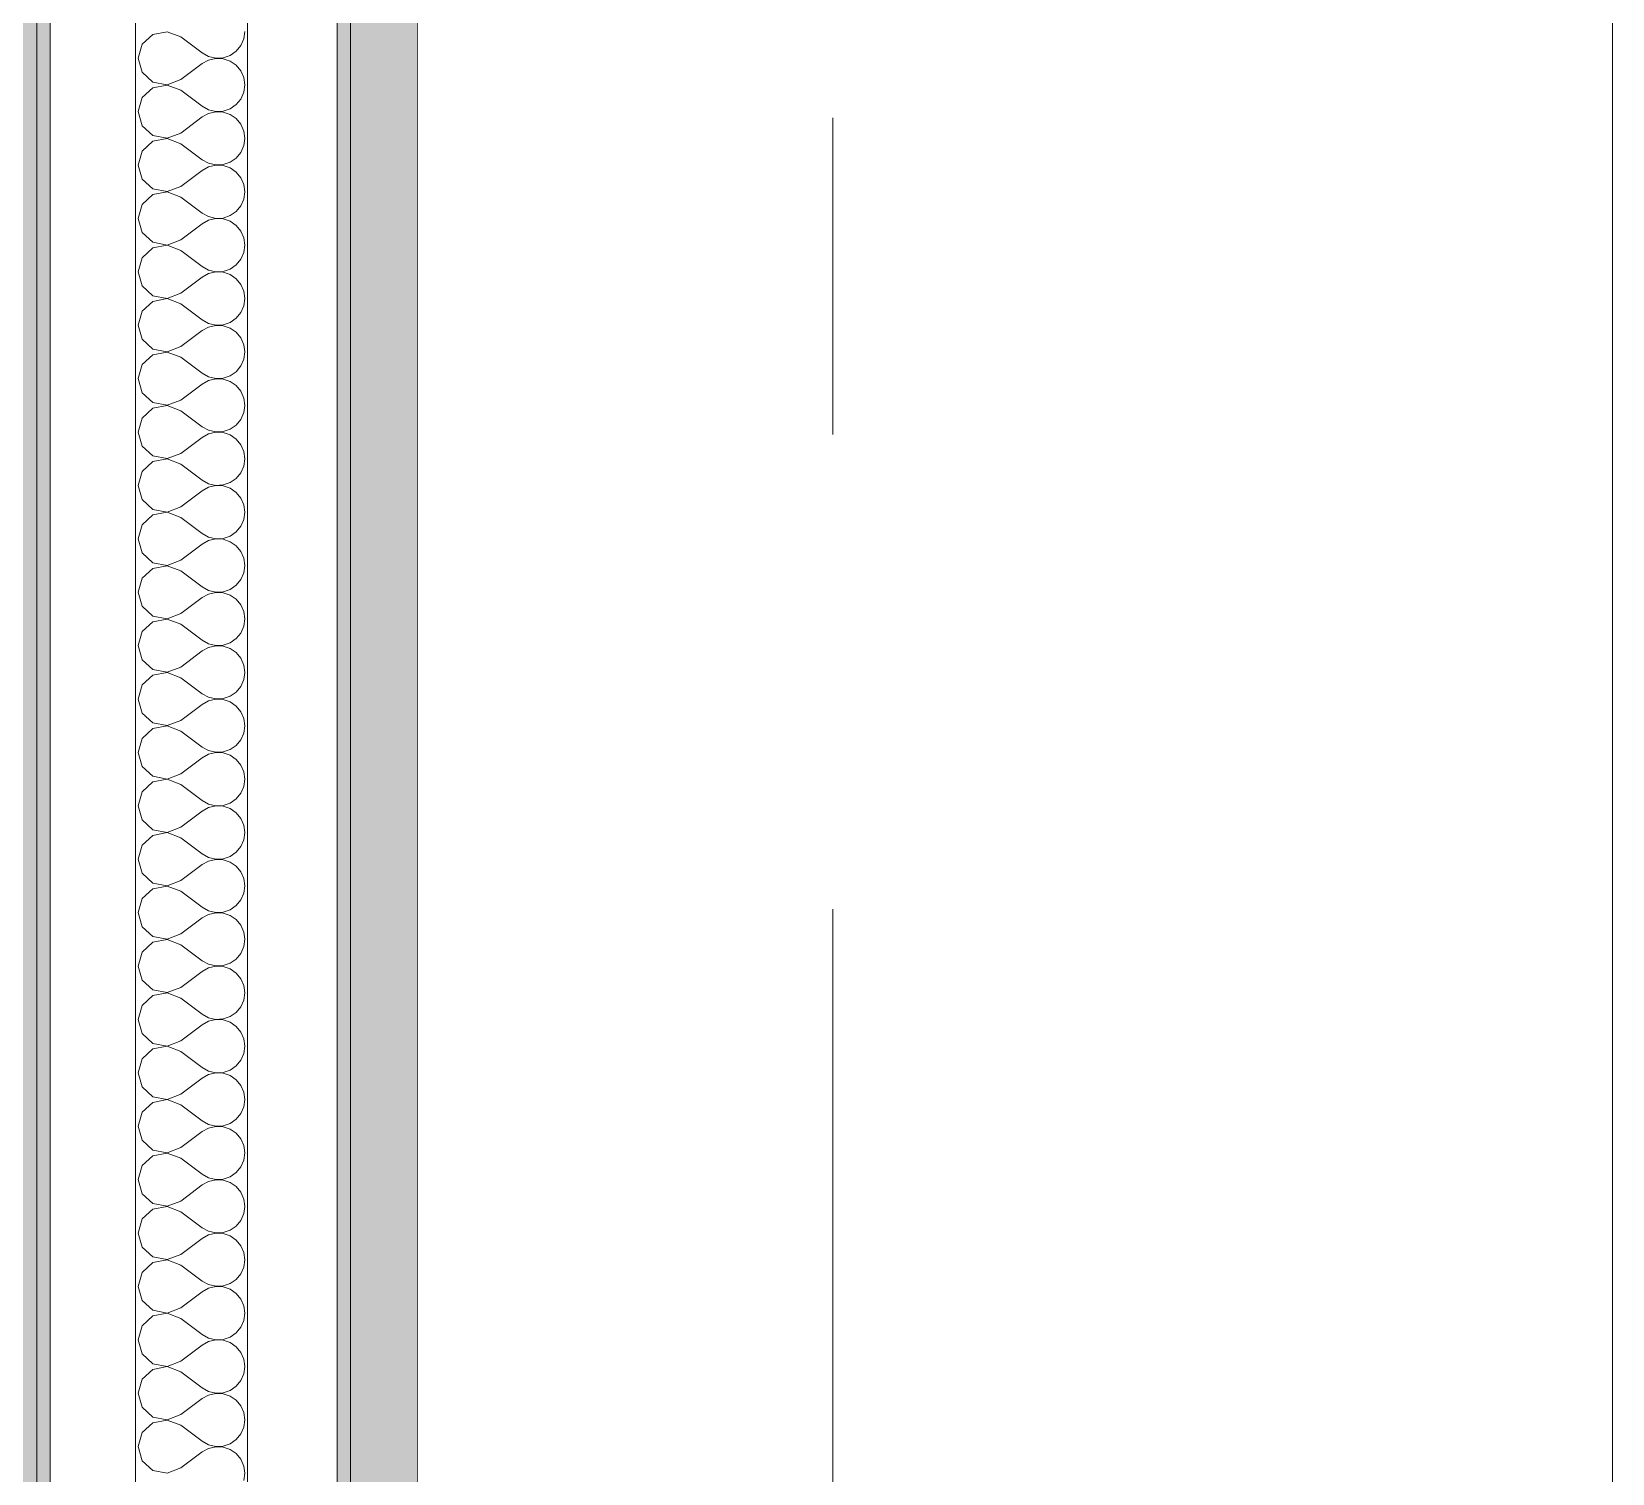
# Model space of a CAD drawing. Header units: millimetres. Extents: x -48147 to 1436659, y -488302 to 18123.
# Drawn here: x 1419576 to 1419928.4, y -476970.9 to -476649.5 of the extents above; entities that cross this region are included whole.
import ezdxf
from ezdxf.enums import TextEntityAlignment as Align

# ---------------------------------------------------------------- set-up
doc = ezdxf.new("R2010")
doc.units = ezdxf.units.MM
doc.header["$MEASUREMENT"] = 0
doc.linetypes.add('Double Dashed', pattern=[546.805537, 264.583325, -105.833328, 70.555556, -105.833328])
doc.linetypes.add('Wipeout_Contour', pattern=[1000, 0, -1000])
for name, color, linetype in [('A-25-M_Wall_Int', 7, 'Continuous'), ('New_A-15-MG_Structural_Grid_Phase_2', 7, 'Continuous'), ('New_A-25-M_Wall_Int', 7, 'Continuous')]:
    doc.layers.add(name, color=color, linetype=linetype)
doc.layers.add('A-25-M_Wall_Int_Pen_No__87', color=8, linetype='Continuous', lineweight=20)
doc.layers.add('New_A-25-M_Wall_Int_Pen_No__1', color=7, linetype='Continuous', lineweight=13)
doc.layers.add('New_A-15-MG_Structural_Grid_Phase_2_Pen_No__222', color=7, linetype='Continuous', lineweight=13, true_color=0x65af33)
doc.layers.add('New_A-25-M_Wall_Int_Pen_No__107', color=7, linetype='Continuous', lineweight=15, true_color=0xa6a6a6)
doc.styles.add('GENERATED_STYLE_2', font='')
doc.styles.get('GENERATED_STYLE_2').set_extended_font_data('Swis721 BT')

# ---------------------------------------------------------------- blocks, each defined once
blk = doc.blocks.new('*X360', base_point=(1424163.9, -483032.8))
at = {"layer": 'New_A-25-M_Wall_Int_Pen_No__107', "linetype": 'Continuous'}
for p, q in [((1419606.2, -476649.49), (1419603, -476650.09)), ((1419609.24, -476650.65), (1419606.2, -476649.49)), ((1419623.3, -476651.09), (1419623.52, -476649.46)), ((1419600.6, -476652.29), (1419599.71, -476655.42)), ((1419603, -476650.09), (1419600.6, -476652.29)), ((1419609.24, -476650.65), (1419614, -476654.23)), ((1419621.59, -476653.86), (1419622.63, -476652.59)), ((1419622.63, -476652.59), (1419623.3, -476651.09)), ((1419599.71, -476655.42), (1419600.6, -476658.55)), ((1419609.24, -476660.18), (1419614, -476656.61)), ((1419614, -476654.23), (1419615.44, -476655.02)), ((1419615.44, -476655.81), (1419614, -476656.61)), ((1419615.44, -476655.02), (1419617.04, -476655.39)), ((1419617.04, -476655.44), (1419615.44, -476655.81)), ((1419617.04, -476655.39), (1419618.68, -476655.31)), ((1419618.68, -476655.52), (1419617.04, -476655.44)), ((1419618.68, -476655.31), (1419620.23, -476654.79)), ((1419620.23, -476656.04), (1419618.68, -476655.52)), ((1419620.23, -476654.79), (1419621.59, -476653.86)), ((1419621.59, -476656.97), (1419620.23, -476656.04)), ((1419622.63, -476658.24), (1419621.59, -476656.97)), ((1419600.6, -476658.55), (1419603, -476660.74)), ((1419606.2, -476661.34), (1419609.24, -476660.18)), ((1419623.3, -476659.74), (1419622.63, -476658.24)), ((1419623.52, -476661.37), (1419623.3, -476659.74)), ((1419603, -476662), (1419600.6, -476664.19)), ((1419603, -476660.74), (1419606.2, -476661.34)), ((1419606.2, -476661.39), (1419603, -476662)), ((1419609.24, -476662.56), (1419606.2, -476661.39)), ((1419609.24, -476662.56), (1419614, -476666.13)), ((1419622.63, -476664.5), (1419623.3, -476662.99)), ((1419623.3, -476662.99), (1419623.52, -476661.37)), ((1419600.6, -476664.19), (1419599.71, -476667.32)), ((1419599.71, -476667.32), (1419600.6, -476670.45)), ((1419614, -476666.13), (1419615.44, -476666.92)), ((1419615.44, -476666.92), (1419617.04, -476667.3)), ((1419617.04, -476667.34), (1419615.44, -476667.72)), ((1419617.04, -476667.3), (1419618.68, -476667.22)), ((1419618.68, -476667.42), (1419617.04, -476667.34)), ((1419618.68, -476667.22), (1419620.23, -476666.69)), ((1419620.23, -476667.95), (1419618.68, -476667.42)), ((1419620.23, -476666.69), (1419621.59, -476665.76)), ((1419621.59, -476665.76), (1419622.63, -476664.5)), ((1419600.6, -476670.45), (1419603, -476672.64)), ((1419609.24, -476672.08), (1419614, -476668.51)), ((1419615.44, -476667.72), (1419614, -476668.51)), ((1419621.59, -476668.88), (1419620.23, -476667.95)), ((1419622.63, -476670.14), (1419621.59, -476668.88)), ((1419623.3, -476671.65), (1419622.63, -476670.14)), ((1419603, -476673.9), (1419600.6, -476676.1)), ((1419603, -476672.64), (1419606.2, -476673.25)), ((1419606.2, -476673.3), (1419603, -476673.9)), ((1419606.2, -476673.25), (1419609.24, -476672.08)), ((1419609.24, -476674.46), (1419606.2, -476673.3)), ((1419609.24, -476674.46), (1419614, -476678.04)), ((1419623.52, -476673.27), (1419623.3, -476671.65)), ((1419623.3, -476674.9), (1419623.52, -476673.27)), ((1419600.6, -476676.1), (1419599.71, -476679.23)), ((1419614, -476678.04), (1419615.44, -476678.83)), ((1419620.23, -476678.6), (1419621.59, -476677.67)), ((1419621.59, -476677.67), (1419622.63, -476676.4)), ((1419622.63, -476676.4), (1419623.3, -476674.9)), ((1419599.71, -476679.23), (1419600.6, -476682.35)), ((1419609.24, -476683.99), (1419614, -476680.42)), ((1419615.44, -476679.62), (1419614, -476680.42)), ((1419615.44, -476678.83), (1419617.04, -476679.2)), ((1419617.04, -476679.25), (1419615.44, -476679.62)), ((1419617.04, -476679.2), (1419618.68, -476679.12)), ((1419618.68, -476679.33), (1419617.04, -476679.25)), ((1419618.68, -476679.12), (1419620.23, -476678.6)), ((1419620.23, -476679.85), (1419618.68, -476679.33)), ((1419621.59, -476680.78), (1419620.23, -476679.85)), ((1419622.63, -476682.05), (1419621.59, -476680.78)), ((1419600.6, -476682.35), (1419603, -476684.55)), ((1419603, -476684.55), (1419606.2, -476685.15)), ((1419606.2, -476685.2), (1419603, -476685.81)), ((1419606.2, -476685.15), (1419609.24, -476683.99)), ((1419609.24, -476686.37), (1419606.2, -476685.2)), ((1419623.3, -476683.55), (1419622.63, -476682.05)), ((1419623.52, -476685.18), (1419623.3, -476683.55)), ((1419623.3, -476686.8), (1419623.52, -476685.18)), ((1419600.6, -476688), (1419599.71, -476691.13)), ((1419603, -476685.81), (1419600.6, -476688)), ((1419609.24, -476686.37), (1419614, -476689.94)), ((1419621.59, -476689.57), (1419622.63, -476688.31)), ((1419622.63, -476688.31), (1419623.3, -476686.8)), ((1419599.71, -476691.13), (1419600.6, -476694.26)), ((1419609.24, -476695.89), (1419614, -476692.32)), ((1419614, -476689.94), (1419615.44, -476690.73)), ((1419615.44, -476691.53), (1419614, -476692.32)), ((1419615.44, -476690.73), (1419617.04, -476691.11)), ((1419617.04, -476691.15), (1419615.44, -476691.53)), ((1419617.04, -476691.11), (1419618.68, -476691.03)), ((1419618.68, -476691.23), (1419617.04, -476691.15)), ((1419618.68, -476691.03), (1419620.23, -476690.5)), ((1419620.23, -476691.76), (1419618.68, -476691.23)), ((1419620.23, -476690.5), (1419621.59, -476689.57)), ((1419621.59, -476692.69), (1419620.23, -476691.76)), ((1419600.6, -476694.26), (1419603, -476696.45)), ((1419606.2, -476697.06), (1419609.24, -476695.89)), ((1419622.63, -476693.95), (1419621.59, -476692.69)), ((1419623.3, -476695.46), (1419622.63, -476693.95)), ((1419623.52, -476697.08), (1419623.3, -476695.46)), ((1419603, -476697.71), (1419600.6, -476699.91)), ((1419603, -476696.45), (1419606.2, -476697.06)), ((1419606.2, -476697.11), (1419603, -476697.71)), ((1419609.24, -476698.27), (1419606.2, -476697.11)), ((1419609.24, -476698.27), (1419614, -476701.84)), ((1419622.63, -476700.21), (1419623.3, -476698.71)), ((1419623.3, -476698.71), (1419623.52, -476697.08)), ((1419600.6, -476699.91), (1419599.71, -476703.04)), ((1419614, -476701.84), (1419615.44, -476702.64)), ((1419615.44, -476702.64), (1419617.04, -476703.01)), ((1419617.04, -476703.01), (1419618.68, -476702.93)), ((1419618.68, -476702.93), (1419620.23, -476702.41)), ((1419620.23, -476702.41), (1419621.59, -476701.48)), ((1419621.59, -476701.48), (1419622.63, -476700.21)), ((1419599.71, -476703.04), (1419600.6, -476706.16)), ((1419600.6, -476706.16), (1419603, -476708.36)), ((1419609.24, -476707.8), (1419614, -476704.23)), ((1419615.44, -476703.43), (1419614, -476704.23)), ((1419617.04, -476703.06), (1419615.44, -476703.43)), ((1419618.68, -476703.14), (1419617.04, -476703.06)), ((1419620.23, -476703.66), (1419618.68, -476703.14)), ((1419621.59, -476704.59), (1419620.23, -476703.66)), ((1419622.63, -476705.86), (1419621.59, -476704.59)), ((1419623.3, -476707.36), (1419622.63, -476705.86)), ((1419603, -476709.62), (1419600.6, -476711.81)), ((1419603, -476708.36), (1419606.2, -476708.96)), ((1419606.2, -476709.01), (1419603, -476709.62)), ((1419606.2, -476708.96), (1419609.24, -476707.8)), ((1419609.24, -476710.18), (1419606.2, -476709.01)), ((1419623.52, -476708.99), (1419623.3, -476707.36)), ((1419623.3, -476710.61), (1419623.52, -476708.99)), ((1419600.6, -476711.81), (1419599.71, -476714.94)), ((1419609.24, -476710.18), (1419614, -476713.75)), ((1419620.23, -476714.31), (1419621.59, -476713.38)), ((1419621.59, -476713.38), (1419622.63, -476712.12)), ((1419622.63, -476712.12), (1419623.3, -476710.61)), ((1419599.71, -476714.94), (1419600.6, -476718.07)), ((1419609.24, -476719.7), (1419614, -476716.13)), ((1419614, -476713.75), (1419615.44, -476714.54)), ((1419615.44, -476715.34), (1419614, -476716.13)), ((1419615.44, -476714.54), (1419617.04, -476714.92)), ((1419617.04, -476714.96), (1419615.44, -476715.34)), ((1419617.04, -476714.92), (1419618.68, -476714.84)), ((1419618.68, -476715.04), (1419617.04, -476714.96)), ((1419618.68, -476714.84), (1419620.23, -476714.31)), ((1419620.23, -476715.57), (1419618.68, -476715.04)), ((1419621.59, -476716.5), (1419620.23, -476715.57)), ((1419622.63, -476717.76), (1419621.59, -476716.5)), ((1419600.6, -476718.07), (1419603, -476720.26)), ((1419603, -476720.26), (1419606.2, -476720.87)), ((1419606.2, -476720.87), (1419609.24, -476719.7)), ((1419623.3, -476719.27), (1419622.63, -476717.76)), ((1419623.52, -476720.89), (1419623.3, -476719.27)), ((1419600.6, -476723.72), (1419599.71, -476726.84)), ((1419603, -476721.52), (1419600.6, -476723.72)), ((1419606.2, -476720.92), (1419603, -476721.52)), ((1419609.24, -476722.08), (1419606.2, -476720.92)), ((1419609.24, -476722.08), (1419614, -476725.65)), ((1419621.59, -476725.29), (1419622.63, -476724.02)), ((1419622.63, -476724.02), (1419623.3, -476722.52)), ((1419623.3, -476722.52), (1419623.52, -476720.89)), ((1419599.71, -476726.84), (1419600.6, -476729.97)), ((1419614, -476725.65), (1419615.44, -476726.45)), ((1419615.44, -476727.24), (1419614, -476728.04)), ((1419615.44, -476726.45), (1419617.04, -476726.82)), ((1419617.04, -476726.87), (1419615.44, -476727.24)), ((1419617.04, -476726.82), (1419618.68, -476726.74)), ((1419618.68, -476726.95), (1419617.04, -476726.87)), ((1419618.68, -476726.74), (1419620.23, -476726.22)), ((1419620.23, -476727.47), (1419618.68, -476726.95)), ((1419620.23, -476726.22), (1419621.59, -476725.29)), ((1419621.59, -476728.4), (1419620.23, -476727.47)), ((1419600.6, -476729.97), (1419603, -476732.17)), ((1419609.24, -476731.61), (1419614, -476728.04)), ((1419622.63, -476729.67), (1419621.59, -476728.4)), ((1419623.3, -476731.17), (1419622.63, -476729.67)), ((1419603, -476733.43), (1419600.6, -476735.62)), ((1419603, -476732.17), (1419606.2, -476732.77)), ((1419606.2, -476732.82), (1419603, -476733.43)), ((1419606.2, -476732.77), (1419609.24, -476731.61)), ((1419609.24, -476733.99), (1419606.2, -476732.82)), ((1419609.24, -476733.99), (1419614, -476737.56)), ((1419622.63, -476735.93), (1419623.3, -476734.42)), ((1419623.52, -476732.8), (1419623.3, -476731.17)), ((1419623.3, -476734.42), (1419623.52, -476732.8)), ((1419600.6, -476735.62), (1419599.71, -476738.75)), ((1419614, -476737.56), (1419615.44, -476738.35)), ((1419618.68, -476738.65), (1419620.23, -476738.12)), ((1419620.23, -476738.12), (1419621.59, -476737.19)), ((1419621.59, -476737.19), (1419622.63, -476735.93)), ((1419599.71, -476738.75), (1419600.6, -476741.88)), ((1419609.24, -476743.51), (1419614, -476739.94)), ((1419615.44, -476739.15), (1419614, -476739.94)), ((1419615.44, -476738.35), (1419617.04, -476738.73)), ((1419617.04, -476738.77), (1419615.44, -476739.15)), ((1419617.04, -476738.73), (1419618.68, -476738.65)), ((1419618.68, -476738.85), (1419617.04, -476738.77)), ((1419620.23, -476739.38), (1419618.68, -476738.85)), ((1419621.59, -476740.31), (1419620.23, -476739.38)), ((1419622.63, -476741.57), (1419621.59, -476740.31)), ((1419623.3, -476743.08), (1419622.63, -476741.57)), ((1419600.6, -476741.88), (1419603, -476744.07)), ((1419603, -476744.07), (1419606.2, -476744.68)), ((1419606.2, -476744.73), (1419603, -476745.33)), ((1419606.2, -476744.68), (1419609.24, -476743.51)), ((1419609.24, -476745.89), (1419606.2, -476744.73)), ((1419623.52, -476744.7), (1419623.3, -476743.08)), ((1419623.3, -476746.33), (1419623.52, -476744.7)), ((1419600.6, -476747.52), (1419599.71, -476750.65)), ((1419603, -476745.33), (1419600.6, -476747.52)), ((1419609.24, -476745.89), (1419614, -476749.46)), ((1419621.59, -476749.1), (1419622.63, -476747.83)), ((1419622.63, -476747.83), (1419623.3, -476746.33)), ((1419599.71, -476750.65), (1419600.6, -476753.78)), ((1419609.24, -476755.42), (1419614, -476751.84)), ((1419614, -476749.46), (1419615.44, -476750.26)), ((1419615.44, -476751.05), (1419614, -476751.84)), ((1419615.44, -476750.26), (1419617.04, -476750.63)), ((1419617.04, -476750.68), (1419615.44, -476751.05)), ((1419617.04, -476750.63), (1419618.68, -476750.55)), ((1419618.68, -476750.76), (1419617.04, -476750.68)), ((1419618.68, -476750.55), (1419620.23, -476750.03)), ((1419620.23, -476751.28), (1419618.68, -476750.76)), ((1419620.23, -476750.03), (1419621.59, -476749.1)), ((1419621.59, -476752.21), (1419620.23, -476751.28)), ((1419622.63, -476753.48), (1419621.59, -476752.21)), ((1419600.6, -476753.78), (1419603, -476755.98)), ((1419606.2, -476756.58), (1419609.24, -476755.42)), ((1419623.3, -476754.98), (1419622.63, -476753.48)), ((1419623.52, -476756.61), (1419623.3, -476754.98)), ((1419603, -476757.23), (1419600.6, -476759.43)), ((1419603, -476755.98), (1419606.2, -476756.58)), ((1419606.2, -476756.63), (1419603, -476757.23)), ((1419609.24, -476757.8), (1419606.2, -476756.63)), ((1419609.24, -476757.8), (1419614, -476761.37)), ((1419622.63, -476759.74), (1419623.3, -476758.23)), ((1419623.3, -476758.23), (1419623.52, -476756.61)), ((1419600.6, -476759.43), (1419599.71, -476762.56)), ((1419599.71, -476762.56), (1419600.6, -476765.69)), ((1419614, -476761.37), (1419615.44, -476762.16)), ((1419615.44, -476762.16), (1419617.04, -476762.53)), ((1419617.04, -476762.58), (1419615.44, -476762.95)), ((1419617.04, -476762.53), (1419618.68, -476762.46)), ((1419618.68, -476762.66), (1419617.04, -476762.58)), ((1419618.68, -476762.46), (1419620.23, -476761.93)), ((1419620.23, -476763.19), (1419618.68, -476762.66)), ((1419620.23, -476761.93), (1419621.59, -476761)), ((1419621.59, -476761), (1419622.63, -476759.74)), ((1419600.6, -476765.69), (1419603, -476767.88)), ((1419609.24, -476767.32), (1419614, -476763.75)), ((1419615.44, -476762.95), (1419614, -476763.75)), ((1419621.59, -476764.12), (1419620.23, -476763.19)), ((1419622.63, -476765.38), (1419621.59, -476764.12)), ((1419623.3, -476766.88), (1419622.63, -476765.38)), ((1419603, -476769.14), (1419600.6, -476771.33)), ((1419603, -476767.88), (1419606.2, -476768.49)), ((1419606.2, -476768.54), (1419603, -476769.14)), ((1419606.2, -476768.49), (1419609.24, -476767.32)), ((1419609.24, -476769.7), (1419606.2, -476768.54)), ((1419609.24, -476769.7), (1419614, -476773.27)), ((1419623.52, -476768.51), (1419623.3, -476766.88)), ((1419623.3, -476770.14), (1419623.52, -476768.51)), ((1419600.6, -476771.33), (1419599.71, -476774.46)), ((1419614, -476773.27), (1419615.44, -476774.07)), ((1419620.23, -476773.84), (1419621.59, -476772.91)), ((1419621.59, -476772.91), (1419622.63, -476771.64)), ((1419622.63, -476771.64), (1419623.3, -476770.14)), ((1419599.71, -476774.46), (1419600.6, -476777.59)), ((1419609.24, -476779.23), (1419614, -476775.65)), ((1419615.44, -476774.86), (1419614, -476775.65)), ((1419615.44, -476774.07), (1419617.04, -476774.44)), ((1419617.04, -476774.49), (1419615.44, -476774.86)), ((1419617.04, -476774.44), (1419618.68, -476774.36)), ((1419618.68, -476774.57), (1419617.04, -476774.49)), ((1419618.68, -476774.36), (1419620.23, -476773.84)), ((1419620.23, -476775.09), (1419618.68, -476774.57)), ((1419621.59, -476776.02), (1419620.23, -476775.09)), ((1419622.63, -476777.29), (1419621.59, -476776.02)), ((1419600.6, -476777.59), (1419603, -476779.79)), ((1419603, -476779.79), (1419606.2, -476780.39)), ((1419606.2, -476780.44), (1419603, -476781.04)), ((1419606.2, -476780.39), (1419609.24, -476779.23)), ((1419609.24, -476781.61), (1419606.2, -476780.44)), ((1419623.3, -476778.79), (1419622.63, -476777.29)), ((1419623.52, -476780.42), (1419623.3, -476778.79)), ((1419623.3, -476782.04), (1419623.52, -476780.42)), ((1419600.6, -476783.24), (1419599.71, -476786.37)), ((1419603, -476781.04), (1419600.6, -476783.24)), ((1419609.24, -476781.61), (1419614, -476785.18)), ((1419621.59, -476784.81), (1419622.63, -476783.55)), ((1419622.63, -476783.55), (1419623.3, -476782.04)), ((1419599.71, -476786.37), (1419600.6, -476789.5)), ((1419614, -476785.18), (1419615.44, -476785.97)), ((1419615.44, -476786.76), (1419614, -476787.56)), ((1419615.44, -476785.97), (1419617.04, -476786.34)), ((1419617.04, -476786.39), (1419615.44, -476786.76)), ((1419617.04, -476786.34), (1419618.68, -476786.26)), ((1419618.68, -476786.47), (1419617.04, -476786.39)), ((1419618.68, -476786.26), (1419620.23, -476785.74)), ((1419620.23, -476787), (1419618.68, -476786.47)), ((1419620.23, -476785.74), (1419621.59, -476784.81)), ((1419621.59, -476787.93), (1419620.23, -476787)), ((1419600.6, -476789.5), (1419603, -476791.69)), ((1419609.24, -476791.13), (1419614, -476787.56)), ((1419622.63, -476789.19), (1419621.59, -476787.93)), ((1419623.3, -476790.69), (1419622.63, -476789.19)), ((1419623.52, -476792.32), (1419623.3, -476790.69)), ((1419603, -476792.95), (1419600.6, -476795.14)), ((1419603, -476791.69), (1419606.2, -476792.3)), ((1419606.2, -476792.34), (1419603, -476792.95)), ((1419606.2, -476792.3), (1419609.24, -476791.13)), ((1419609.24, -476793.51), (1419606.2, -476792.34)), ((1419609.24, -476793.51), (1419614, -476797.08)), ((1419622.63, -476795.45), (1419623.3, -476793.95)), ((1419623.3, -476793.95), (1419623.52, -476792.32)), ((1419600.6, -476795.14), (1419599.71, -476798.27)), ((1419614, -476797.08), (1419615.44, -476797.88)), ((1419615.44, -476797.88), (1419617.04, -476798.25)), ((1419618.68, -476798.17), (1419620.23, -476797.64)), ((1419620.23, -476797.64), (1419621.59, -476796.71)), ((1419621.59, -476796.71), (1419622.63, -476795.45)), ((1419599.71, -476798.27), (1419600.6, -476801.4)), ((1419600.6, -476801.4), (1419603, -476803.6)), ((1419609.24, -476803.04), (1419614, -476799.46)), ((1419615.44, -476798.67), (1419614, -476799.46)), ((1419617.04, -476798.3), (1419615.44, -476798.67)), ((1419617.04, -476798.25), (1419618.68, -476798.17)), ((1419618.68, -476798.38), (1419617.04, -476798.3)), ((1419620.23, -476798.9), (1419618.68, -476798.38)), ((1419621.59, -476799.83), (1419620.23, -476798.9)), ((1419622.63, -476801.1), (1419621.59, -476799.83)), ((1419623.3, -476802.6), (1419622.63, -476801.1)), ((1419603, -476804.85), (1419600.6, -476807.05)), ((1419603, -476803.6), (1419606.2, -476804.2)), ((1419606.2, -476804.25), (1419603, -476804.85)), ((1419606.2, -476804.2), (1419609.24, -476803.04)), ((1419609.24, -476805.42), (1419606.2, -476804.25)), ((1419623.52, -476804.23), (1419623.3, -476802.6)), ((1419623.3, -476805.85), (1419623.52, -476804.23)), ((1419600.6, -476807.05), (1419599.71, -476810.18)), ((1419609.24, -476805.42), (1419614, -476808.99)), ((1419620.23, -476809.55), (1419621.59, -476808.62)), ((1419621.59, -476808.62), (1419622.63, -476807.35)), ((1419622.63, -476807.35), (1419623.3, -476805.85)), ((1419599.71, -476810.18), (1419600.6, -476813.31)), ((1419609.24, -476814.94), (1419614, -476811.37)), ((1419614, -476808.99), (1419615.44, -476809.78)), ((1419615.44, -476810.57), (1419614, -476811.37)), ((1419615.44, -476809.78), (1419617.04, -476810.15)), ((1419617.04, -476810.2), (1419615.44, -476810.57)), ((1419617.04, -476810.15), (1419618.68, -476810.07)), ((1419618.68, -476810.28), (1419617.04, -476810.2)), ((1419618.68, -476810.07), (1419620.23, -476809.55)), ((1419620.23, -476810.81), (1419618.68, -476810.28)), ((1419621.59, -476811.74), (1419620.23, -476810.81)), ((1419622.63, -476813), (1419621.59, -476811.74)), ((1419600.6, -476813.31), (1419603, -476815.5)), ((1419603, -476815.5), (1419606.2, -476816.11)), ((1419606.2, -476816.11), (1419609.24, -476814.94)), ((1419623.3, -476814.5), (1419622.63, -476813)), ((1419623.52, -476816.13), (1419623.3, -476814.5)), ((1419600.6, -476818.95), (1419599.71, -476822.08)), ((1419603, -476816.76), (1419600.6, -476818.95)), ((1419606.2, -476816.15), (1419603, -476816.76)), ((1419609.24, -476817.32), (1419606.2, -476816.15)), ((1419609.24, -476817.32), (1419614, -476820.89)), ((1419622.63, -476819.26), (1419623.3, -476817.76)), ((1419623.3, -476817.76), (1419623.52, -476816.13)), ((1419599.71, -476822.08), (1419600.6, -476825.21)), ((1419614, -476820.89), (1419615.44, -476821.69)), ((1419615.44, -476822.48), (1419614, -476823.27)), ((1419615.44, -476821.69), (1419617.04, -476822.06)), ((1419617.04, -476822.11), (1419615.44, -476822.48)), ((1419617.04, -476822.06), (1419618.68, -476821.98)), ((1419618.68, -476822.19), (1419617.04, -476822.11)), ((1419618.68, -476821.98), (1419620.23, -476821.45)), ((1419620.23, -476822.71), (1419618.68, -476822.19)), ((1419620.23, -476821.45), (1419621.59, -476820.52)), ((1419621.59, -476823.64), (1419620.23, -476822.71)), ((1419621.59, -476820.52), (1419622.63, -476819.26)), ((1419600.6, -476825.21), (1419603, -476827.41)), ((1419609.24, -476826.84), (1419614, -476823.27)), ((1419622.63, -476824.91), (1419621.59, -476823.64)), ((1419623.3, -476826.41), (1419622.63, -476824.91)), ((1419603, -476828.66), (1419600.6, -476830.86)), ((1419603, -476827.41), (1419606.2, -476828.01)), ((1419606.2, -476828.06), (1419603, -476828.66)), ((1419606.2, -476828.01), (1419609.24, -476826.84)), ((1419609.24, -476829.23), (1419606.2, -476828.06)), ((1419609.24, -476829.23), (1419614, -476832.8)), ((1419622.63, -476831.16), (1419623.3, -476829.66)), ((1419623.52, -476828.04), (1419623.3, -476826.41)), ((1419623.3, -476829.66), (1419623.52, -476828.04)), ((1419600.6, -476830.86), (1419599.71, -476833.99)), ((1419614, -476832.8), (1419615.44, -476833.59)), ((1419620.23, -476833.36), (1419621.59, -476832.43)), ((1419621.59, -476832.43), (1419622.63, -476831.16)), ((1419599.71, -476833.99), (1419600.6, -476837.12)), ((1419609.24, -476838.75), (1419614, -476835.18)), ((1419615.44, -476834.38), (1419614, -476835.18)), ((1419615.44, -476833.59), (1419617.04, -476833.96)), ((1419617.04, -476834.01), (1419615.44, -476834.38)), ((1419617.04, -476833.96), (1419618.68, -476833.88)), ((1419618.68, -476834.09), (1419617.04, -476834.01)), ((1419618.68, -476833.88), (1419620.23, -476833.36)), ((1419620.23, -476834.62), (1419618.68, -476834.09)), ((1419621.59, -476835.55), (1419620.23, -476834.62)), ((1419622.63, -476836.81), (1419621.59, -476835.55)), ((1419623.3, -476838.31), (1419622.63, -476836.81)), ((1419600.6, -476837.12), (1419603, -476839.31)), ((1419603, -476839.31), (1419606.2, -476839.92)), ((1419606.2, -476839.96), (1419603, -476840.57)), ((1419606.2, -476839.92), (1419609.24, -476838.75)), ((1419609.24, -476841.13), (1419606.2, -476839.96)), ((1419623.52, -476839.94), (1419623.3, -476838.31)), ((1419623.3, -476841.57), (1419623.52, -476839.94)), ((1419600.6, -476842.76), (1419599.71, -476845.89)), ((1419603, -476840.57), (1419600.6, -476842.76)), ((1419609.24, -476841.13), (1419614, -476844.7)), ((1419621.59, -476844.33), (1419622.63, -476843.07)), ((1419622.63, -476843.07), (1419623.3, -476841.57)), ((1419599.71, -476845.89), (1419600.6, -476849.02)), ((1419609.24, -476850.65), (1419614, -476847.08)), ((1419614, -476844.7), (1419615.44, -476845.5)), ((1419615.44, -476846.29), (1419614, -476847.08)), ((1419615.44, -476845.5), (1419617.04, -476845.87)), ((1419617.04, -476845.92), (1419615.44, -476846.29)), ((1419617.04, -476845.87), (1419618.68, -476845.79)), ((1419618.68, -476846), (1419617.04, -476845.92)), ((1419618.68, -476845.79), (1419620.23, -476845.26)), ((1419620.23, -476846.52), (1419618.68, -476846)), ((1419620.23, -476845.26), (1419621.59, -476844.33)), ((1419621.59, -476847.45), (1419620.23, -476846.52)), ((1419600.6, -476849.02), (1419603, -476851.22)), ((1419606.2, -476851.82), (1419609.24, -476850.65)), ((1419622.63, -476848.72), (1419621.59, -476847.45)), ((1419623.3, -476850.22), (1419622.63, -476848.72)), ((1419623.52, -476851.84), (1419623.3, -476850.22)), ((1419603, -476852.47), (1419600.6, -476854.67)), ((1419603, -476851.22), (1419606.2, -476851.82)), ((1419606.2, -476851.87), (1419603, -476852.47)), ((1419609.24, -476853.04), (1419606.2, -476851.87)), ((1419609.24, -476853.04), (1419614, -476856.61)), ((1419622.63, -476854.97), (1419623.3, -476853.47)), ((1419623.3, -476853.47), (1419623.52, -476851.84)), ((1419600.6, -476854.67), (1419599.71, -476857.8)), ((1419599.71, -476857.8), (1419600.6, -476860.93)), ((1419614, -476856.61), (1419615.44, -476857.4)), ((1419615.44, -476857.4), (1419617.04, -476857.77)), ((1419617.04, -476857.82), (1419615.44, -476858.19)), ((1419617.04, -476857.77), (1419618.68, -476857.69)), ((1419618.68, -476857.9), (1419617.04, -476857.82)), ((1419618.68, -476857.69), (1419620.23, -476857.17)), ((1419620.23, -476858.43), (1419618.68, -476857.9)), ((1419620.23, -476857.17), (1419621.59, -476856.24)), ((1419621.59, -476856.24), (1419622.63, -476854.97)), ((1419600.6, -476860.93), (1419603, -476863.12)), ((1419609.24, -476862.56), (1419614, -476858.99)), ((1419615.44, -476858.19), (1419614, -476858.99)), ((1419621.59, -476859.36), (1419620.23, -476858.43)), ((1419622.63, -476860.62), (1419621.59, -476859.36)), ((1419623.3, -476862.12), (1419622.63, -476860.62)), ((1419603, -476864.38), (1419600.6, -476866.57)), ((1419603, -476863.12), (1419606.2, -476863.73)), ((1419606.2, -476863.77), (1419603, -476864.38)), ((1419606.2, -476863.73), (1419609.24, -476862.56)), ((1419609.24, -476864.94), (1419606.2, -476863.77)), ((1419609.24, -476864.94), (1419614, -476868.51)), ((1419623.52, -476863.75), (1419623.3, -476862.12)), ((1419623.3, -476865.38), (1419623.52, -476863.75)), ((1419600.6, -476866.57), (1419599.71, -476869.7)), ((1419614, -476868.51), (1419615.44, -476869.31)), ((1419620.23, -476869.07), (1419621.59, -476868.14)), ((1419621.59, -476868.14), (1419622.63, -476866.88)), ((1419622.63, -476866.88), (1419623.3, -476865.38)), ((1419599.71, -476869.7), (1419600.6, -476872.83)), ((1419609.24, -476874.46), (1419614, -476870.89)), ((1419615.44, -476870.1), (1419614, -476870.89)), ((1419615.44, -476869.31), (1419617.04, -476869.68)), ((1419617.04, -476869.73), (1419615.44, -476870.1)), ((1419617.04, -476869.68), (1419618.68, -476869.6)), ((1419618.68, -476869.81), (1419617.04, -476869.73)), ((1419618.68, -476869.6), (1419620.23, -476869.07)), ((1419620.23, -476870.33), (1419618.68, -476869.81)), ((1419621.59, -476871.26), (1419620.23, -476870.33)), ((1419622.63, -476872.52), (1419621.59, -476871.26)), ((1419600.6, -476872.83), (1419603, -476875.03)), ((1419603, -476875.03), (1419606.2, -476875.63)), ((1419606.2, -476875.63), (1419609.24, -476874.46)), ((1419623.3, -476874.03), (1419622.63, -476872.52)), ((1419623.52, -476875.65), (1419623.3, -476874.03)), ((1419600.6, -476878.48), (1419599.71, -476881.61)), ((1419603, -476876.28), (1419600.6, -476878.48)), ((1419606.2, -476875.68), (1419603, -476876.28)), ((1419609.24, -476876.84), (1419606.2, -476875.68)), ((1419609.24, -476876.84), (1419614, -476880.42)), ((1419621.59, -476880.05), (1419622.63, -476878.78)), ((1419622.63, -476878.78), (1419623.3, -476877.28)), ((1419623.3, -476877.28), (1419623.52, -476875.65)), ((1419599.71, -476881.61), (1419600.6, -476884.74)), ((1419614, -476880.42), (1419615.44, -476881.21)), ((1419615.44, -476882), (1419614, -476882.8)), ((1419615.44, -476881.21), (1419617.04, -476881.58)), ((1419617.04, -476881.63), (1419615.44, -476882)), ((1419617.04, -476881.58), (1419618.68, -476881.5)), ((1419618.68, -476881.71), (1419617.04, -476881.63)), ((1419618.68, -476881.5), (1419620.23, -476880.98)), ((1419620.23, -476882.23), (1419618.68, -476881.71)), ((1419620.23, -476880.98), (1419621.59, -476880.05)), ((1419621.59, -476883.16), (1419620.23, -476882.23)), ((1419600.6, -476884.74), (1419603, -476886.93)), ((1419609.24, -476886.37), (1419614, -476882.8)), ((1419622.63, -476884.43), (1419621.59, -476883.16)), ((1419623.3, -476885.93), (1419622.63, -476884.43)), ((1419623.52, -476887.56), (1419623.3, -476885.93)), ((1419603, -476888.19), (1419600.6, -476890.38)), ((1419603, -476886.93), (1419606.2, -476887.53)), ((1419606.2, -476887.58), (1419603, -476888.19)), ((1419606.2, -476887.53), (1419609.24, -476886.37)), ((1419609.24, -476888.75), (1419606.2, -476887.58)), ((1419609.24, -476888.75), (1419614, -476892.32)), ((1419622.63, -476890.69), (1419623.3, -476889.19)), ((1419623.3, -476889.19), (1419623.52, -476887.56)), ((1419600.6, -476890.38), (1419599.71, -476893.51)), ((1419614, -476892.32), (1419615.44, -476893.12)), ((1419615.44, -476893.12), (1419617.04, -476893.49)), ((1419618.68, -476893.41), (1419620.23, -476892.88)), ((1419620.23, -476892.88), (1419621.59, -476891.95)), ((1419621.59, -476891.95), (1419622.63, -476890.69)), ((1419599.71, -476893.51), (1419600.6, -476896.64)), ((1419600.6, -476896.64), (1419603, -476898.84)), ((1419609.24, -476898.27), (1419614, -476894.7)), ((1419615.44, -476893.91), (1419614, -476894.7)), ((1419617.04, -476893.54), (1419615.44, -476893.91)), ((1419617.04, -476893.49), (1419618.68, -476893.41)), ((1419618.68, -476893.61), (1419617.04, -476893.54)), ((1419620.23, -476894.14), (1419618.68, -476893.61)), ((1419621.59, -476895.07), (1419620.23, -476894.14)), ((1419622.63, -476896.33), (1419621.59, -476895.07)), ((1419623.3, -476897.84), (1419622.63, -476896.33)), ((1419603, -476900.09), (1419600.6, -476902.29)), ((1419603, -476898.84), (1419606.2, -476899.44)), ((1419606.2, -476899.49), (1419603, -476900.09)), ((1419606.2, -476899.44), (1419609.24, -476898.27)), ((1419609.24, -476900.65), (1419606.2, -476899.49)), ((1419623.52, -476899.46), (1419623.3, -476897.84)), ((1419623.3, -476901.09), (1419623.52, -476899.46)), ((1419600.6, -476902.29), (1419599.71, -476905.42)), ((1419609.24, -476900.65), (1419614, -476904.23)), ((1419621.59, -476903.86), (1419622.63, -476902.59)), ((1419622.63, -476902.59), (1419623.3, -476901.09)), ((1419599.71, -476905.42), (1419600.6, -476908.55)), ((1419609.24, -476910.18), (1419614, -476906.61)), ((1419614, -476904.23), (1419615.44, -476905.02)), ((1419615.44, -476905.81), (1419614, -476906.61)), ((1419615.44, -476905.02), (1419617.04, -476905.39)), ((1419617.04, -476905.44), (1419615.44, -476905.81)), ((1419617.04, -476905.39), (1419618.68, -476905.31)), ((1419618.68, -476905.52), (1419617.04, -476905.44)), ((1419618.68, -476905.31), (1419620.23, -476904.79)), ((1419620.23, -476906.04), (1419618.68, -476905.52)), ((1419620.23, -476904.79), (1419621.59, -476903.86)), ((1419621.59, -476906.97), (1419620.23, -476906.04)), ((1419622.63, -476908.24), (1419621.59, -476906.97)), ((1419600.6, -476908.55), (1419603, -476910.74)), ((1419603, -476910.74), (1419606.2, -476911.34)), ((1419606.2, -476911.34), (1419609.24, -476910.18)), ((1419623.3, -476909.74), (1419622.63, -476908.24)), ((1419623.52, -476911.37), (1419623.3, -476909.74)), ((1419600.6, -476914.19), (1419599.71, -476917.32)), ((1419603, -476912), (1419600.6, -476914.19)), ((1419606.2, -476911.39), (1419603, -476912)), ((1419609.24, -476912.56), (1419606.2, -476911.39)), ((1419609.24, -476912.56), (1419614, -476916.13)), ((1419622.63, -476914.5), (1419623.3, -476912.99)), ((1419623.3, -476912.99), (1419623.52, -476911.37)), ((1419599.71, -476917.32), (1419600.6, -476920.45)), ((1419614, -476916.13), (1419615.44, -476916.92)), ((1419615.44, -476917.72), (1419614, -476918.51)), ((1419615.44, -476916.92), (1419617.04, -476917.3)), ((1419617.04, -476917.34), (1419615.44, -476917.72)), ((1419617.04, -476917.3), (1419618.68, -476917.22)), ((1419618.68, -476917.42), (1419617.04, -476917.34)), ((1419618.68, -476917.22), (1419620.23, -476916.69)), ((1419620.23, -476917.95), (1419618.68, -476917.42)), ((1419620.23, -476916.69), (1419621.59, -476915.76)), ((1419621.59, -476915.76), (1419622.63, -476914.5)), ((1419600.6, -476920.45), (1419603, -476922.64)), ((1419609.24, -476922.08), (1419614, -476918.51)), ((1419621.59, -476918.88), (1419620.23, -476917.95)), ((1419622.63, -476920.14), (1419621.59, -476918.88)), ((1419623.3, -476921.65), (1419622.63, -476920.14)), ((1419603, -476923.9), (1419600.6, -476926.1)), ((1419603, -476922.64), (1419606.2, -476923.25)), ((1419606.2, -476923.3), (1419603, -476923.9)), ((1419606.2, -476923.25), (1419609.24, -476922.08)), ((1419609.24, -476924.46), (1419606.2, -476923.3)), ((1419609.24, -476924.46), (1419614, -476928.04)), ((1419622.63, -476926.4), (1419623.3, -476924.9)), ((1419623.52, -476923.27), (1419623.3, -476921.65)), ((1419623.3, -476924.9), (1419623.52, -476923.27)), ((1419600.6, -476926.1), (1419599.71, -476929.23)), ((1419614, -476928.04), (1419615.44, -476928.83)), ((1419620.23, -476928.6), (1419621.59, -476927.67)), ((1419621.59, -476927.67), (1419622.63, -476926.4)), ((1419599.71, -476929.23), (1419600.6, -476932.35)), ((1419609.24, -476933.99), (1419614, -476930.42)), ((1419615.44, -476929.62), (1419614, -476930.42)), ((1419615.44, -476928.83), (1419617.04, -476929.2)), ((1419617.04, -476929.25), (1419615.44, -476929.62)), ((1419617.04, -476929.2), (1419618.68, -476929.12)), ((1419618.68, -476929.33), (1419617.04, -476929.25)), ((1419618.68, -476929.12), (1419620.23, -476928.6)), ((1419620.23, -476929.85), (1419618.68, -476929.33)), ((1419621.59, -476930.78), (1419620.23, -476929.85)), ((1419622.63, -476932.05), (1419621.59, -476930.78)), ((1419600.6, -476932.35), (1419603, -476934.55)), ((1419603, -476934.55), (1419606.2, -476935.15)), ((1419606.2, -476935.2), (1419603, -476935.81)), ((1419606.2, -476935.15), (1419609.24, -476933.99)), ((1419609.24, -476936.37), (1419606.2, -476935.2)), ((1419623.3, -476933.55), (1419622.63, -476932.05)), ((1419623.52, -476935.18), (1419623.3, -476933.55)), ((1419623.3, -476936.8), (1419623.52, -476935.18)), ((1419600.6, -476938), (1419599.71, -476941.13)), ((1419603, -476935.81), (1419600.6, -476938)), ((1419609.24, -476936.37), (1419614, -476939.94)), ((1419621.59, -476939.57), (1419622.63, -476938.31)), ((1419622.63, -476938.31), (1419623.3, -476936.8)), ((1419599.71, -476941.13), (1419600.6, -476944.26)), ((1419609.24, -476945.89), (1419614, -476942.32)), ((1419614, -476939.94), (1419615.44, -476940.73)), ((1419615.44, -476941.53), (1419614, -476942.32)), ((1419615.44, -476940.73), (1419617.04, -476941.11)), ((1419617.04, -476941.15), (1419615.44, -476941.53)), ((1419617.04, -476941.11), (1419618.68, -476941.03)), ((1419618.68, -476941.23), (1419617.04, -476941.15)), ((1419618.68, -476941.03), (1419620.23, -476940.5)), ((1419620.23, -476941.76), (1419618.68, -476941.23)), ((1419620.23, -476940.5), (1419621.59, -476939.57)), ((1419621.59, -476942.69), (1419620.23, -476941.76)), ((1419600.6, -476944.26), (1419603, -476946.45)), ((1419606.2, -476947.06), (1419609.24, -476945.89)), ((1419622.63, -476943.95), (1419621.59, -476942.69)), ((1419623.3, -476945.46), (1419622.63, -476943.95)), ((1419623.52, -476947.08), (1419623.3, -476945.46)), ((1419603, -476947.71), (1419600.6, -476949.91)), ((1419603, -476946.45), (1419606.2, -476947.06)), ((1419606.2, -476947.11), (1419603, -476947.71)), ((1419609.24, -476948.27), (1419606.2, -476947.11)), ((1419609.24, -476948.27), (1419614, -476951.84)), ((1419622.63, -476950.21), (1419623.3, -476948.71)), ((1419623.3, -476948.71), (1419623.52, -476947.08)), ((1419600.6, -476949.91), (1419599.71, -476953.04)), ((1419599.71, -476953.04), (1419600.6, -476956.16)), ((1419614, -476951.84), (1419615.44, -476952.64)), ((1419615.44, -476952.64), (1419617.04, -476953.01)), ((1419617.04, -476953.06), (1419615.44, -476953.43)), ((1419617.04, -476953.01), (1419618.68, -476952.93)), ((1419618.68, -476953.14), (1419617.04, -476953.06)), ((1419618.68, -476952.93), (1419620.23, -476952.41)), ((1419620.23, -476953.66), (1419618.68, -476953.14)), ((1419620.23, -476952.41), (1419621.59, -476951.48)), ((1419621.59, -476951.48), (1419622.63, -476950.21)), ((1419600.6, -476956.16), (1419603, -476958.36)), ((1419609.24, -476957.8), (1419614, -476954.23)), ((1419615.44, -476953.43), (1419614, -476954.23)), ((1419621.59, -476954.59), (1419620.23, -476953.66)), ((1419622.63, -476955.86), (1419621.59, -476954.59)), ((1419623.3, -476957.36), (1419622.63, -476955.86)), ((1419603, -476959.62), (1419600.6, -476961.81)), ((1419603, -476958.36), (1419606.2, -476958.96)), ((1419606.2, -476959.01), (1419603, -476959.62)), ((1419606.2, -476958.96), (1419609.24, -476957.8)), ((1419609.24, -476960.18), (1419606.2, -476959.01)), ((1419609.24, -476960.18), (1419614, -476963.75)), ((1419623.52, -476958.99), (1419623.3, -476957.36)), ((1419623.3, -476960.61), (1419623.52, -476958.99)), ((1419600.6, -476961.81), (1419599.71, -476964.94)), ((1419614, -476963.75), (1419615.44, -476964.54)), ((1419620.23, -476964.31), (1419621.59, -476963.38)), ((1419621.59, -476963.38), (1419622.63, -476962.12)), ((1419622.63, -476962.12), (1419623.3, -476960.61)), ((1419599.71, -476964.94), (1419600.6, -476968.07)), ((1419609.24, -476969.7), (1419614, -476966.13)), ((1419615.44, -476965.34), (1419614, -476966.13)), ((1419615.44, -476964.54), (1419617.04, -476964.92)), ((1419617.04, -476964.96), (1419615.44, -476965.34)), ((1419617.04, -476964.92), (1419618.68, -476964.84)), ((1419618.68, -476965.04), (1419617.04, -476964.96)), ((1419618.68, -476964.84), (1419620.23, -476964.31)), ((1419620.23, -476965.57), (1419618.68, -476965.04)), ((1419621.59, -476966.5), (1419620.23, -476965.57)), ((1419622.63, -476967.76), (1419621.59, -476966.5)), ((1419600.6, -476968.07), (1419603, -476970.26)), ((1419603, -476970.26), (1419606.2, -476970.87)), ((1419606.2, -476970.87), (1419609.24, -476969.7)), ((1419623.3, -476969.27), (1419622.63, -476967.76)), ((1419623.52, -476970.89), (1419623.3, -476969.27)), ((1419623.3, -476972.52), (1419623.52, -476970.89))]:
    blk.add_line(p, q, dxfattribs=at)
blk = doc.blocks.new('Section Elem_332_2', base_point=(1424163.9, -483032.8))
at = {"layer": 'New_A-25-M_Wall_Int_Pen_No__107', "linetype": 'Continuous'}
for points in [[(1419562.12, -475382.8), (1419562.12, -478982.8), (1419577.12, -478982.8), (1419577.12, -475382.8)], [(1419647.12, -478982.8), (1419662.12, -478982.8), (1419662.12, -475382.8), (1419647.12, -475382.8)]]:
    blk.add_hatch(color=256, dxfattribs=at).paths.add_polyline_path(points)
at = {"layer": 'New_A-25-M_Wall_Int_Pen_No__107', "linetype": 'Continuous', "lineweight": 0, "true_color": 0x535353}
blk.add_hatch(color=251, dxfattribs=at).paths.add_polyline_path([(1419644.12, -478982.8), (1419647.12, -478982.8), (1419647.12, -475382.8), (1419644.12, -475382.8)])
at = {"layer": 'New_A-25-M_Wall_Int_Pen_No__1', "linetype": 'Continuous'}
for p, q in [((1419577.12, -475382.8), (1419577.12, -478982.8)), ((1419647.12, -475382.8), (1419647.12, -478982.8)), ((1419662.12, -476007.8), (1419662.12, -478982.8))]:
    blk.add_line(p, q, dxfattribs=at)
at = {"color": 254, "linetype": 'Wipeout_Contour', "lineweight": 0, "ltscale": 5990749.355573635}
blk.add_wipeout([(1419624.12, -478982.8), (1419644.12, -478982.8), (1419644.12, -475382.8), (1419624.12, -475382.8)], dxfattribs=at).dxf.layer = 'New_A-25-M_Wall_Int'
at = {"layer": 'New_A-25-M_Wall_Int_Pen_No__1', "linetype": 'Continuous'}
blk.add_line((1419644.12, -475382.8), (1419644.12, -478982.8), dxfattribs=at)
at = {"color": 254, "linetype": 'Wipeout_Contour', "lineweight": 0, "ltscale": 5990664.046063169}
blk.add_wipeout([(1419599.12, -478982.8), (1419624.12, -478982.8), (1419624.12, -475382.8), (1419599.12, -475382.8)], dxfattribs=at).dxf.layer = 'New_A-25-M_Wall_Int'
at = {"layer": 'New_A-25-M_Wall_Int_Pen_No__1', "linetype": 'Continuous'}
blk.add_line((1419624.12, -475382.8), (1419624.12, -478982.8), dxfattribs=at)
at = {"layer": 'New_A-25-M_Wall_Int'}
blk.add_blockref('*X360', (1424163.9, -483032.8), dxfattribs=at)
at = {"color": 254, "linetype": 'Wipeout_Contour', "lineweight": 0, "ltscale": 5990580.632433724}
blk.add_wipeout([(1419580.12, -478982.8), (1419599.12, -478982.8), (1419599.12, -475382.8), (1419580.12, -475382.8)], dxfattribs=at).dxf.layer = 'New_A-25-M_Wall_Int'
at = {"layer": 'New_A-25-M_Wall_Int_Pen_No__107', "linetype": 'Continuous', "lineweight": 0, "true_color": 0x535353}
blk.add_hatch(color=251, dxfattribs=at).paths.add_polyline_path([(1419577.12, -478982.8), (1419580.12, -478982.8), (1419580.12, -475382.8), (1419577.12, -475382.8)])
at = {"layer": 'New_A-25-M_Wall_Int_Pen_No__1', "linetype": 'Continuous'}
for p, q in [((1419580.12, -475382.8), (1419580.12, -478982.8)), ((1419599.12, -475382.8), (1419599.12, -478982.8))]:
    blk.add_line(p, q, dxfattribs=at)
blk = doc.blocks.new('Section Elem_406_2', base_point=(1424163.9, -483032.8))
at = {"color": 254, "linetype": 'Wipeout_Contour', "lineweight": 0, "ltscale": 5992233.927010693}
blk.add_wipeout([(1419928.44, -476007.8), (1419913.44, -476007.8), (1419913.44, -478982.8), (1419928.44, -478982.8)], dxfattribs=at).dxf.layer = 'A-25-M_Wall_Int'
at = {"layer": 'A-25-M_Wall_Int_Pen_No__87', "linetype": 'Continuous'}
blk.add_line((1419928.44, -476007.8), (1419928.44, -478982.8), dxfattribs=at)
blk = doc.blocks.new('Section Elem_407_2', base_point=(1424163.9, -483032.8))
at = {"color": 254, "linetype": 'Wipeout_Contour', "lineweight": 0, "ltscale": 5991729.077195933}
blk.add_wipeout([(1419662.12, -476007.8), (1419662.12, -478982.8), (1419913.44, -478982.8), (1419913.44, -476007.8)], dxfattribs=at).dxf.layer = 'A-25-M_Wall_Int'
blk = doc.blocks.new('Standard grid marker[3]_2', base_point=(1419754.62, -461628.17))
at = {"layer": 'New_A-15-MG_Structural_Grid_Phase_2_Pen_No__222', "linetype": 'Double Dashed'}
blk.add_line((1419754.62, -462628.17), (1419754.62, -486032.8), dxfattribs=at)
at = {"layer": 'New_A-15-MG_Structural_Grid_Phase_2_Pen_No__222', "style": 'GENERATED_STYLE_2'}
for tag, p in [('AC_MarkerText_1_0', (1419754.62, -461357.58)), ('AC_MarkerText_1_1', (1419754.62, -487262.21))]:
    blk.add_attdef(tag, text='', height=175, rotation=360, dxfattribs=at).set_placement(p, align=Align.MIDDLE_CENTER)

msp = doc.modelspace()

# ---------------------------------------------------------------- block references
at = {"layer": 'A-25-M_Wall_Int'}
msp.add_blockref('Section Elem_406_2', (1424163.9, -483032.8), dxfattribs=at)
at = {"layer": 'New_A-25-M_Wall_Int'}
msp.add_blockref('Section Elem_332_2', (1424163.9, -483032.8), dxfattribs=at)

# ---------------------------------------------------------------- next in the draw order: block references
at = {"layer": 'A-25-M_Wall_Int'}
msp.add_blockref('Section Elem_407_2', (1424163.9, -483032.8), dxfattribs=at)

# ---------------------------------------------------------------- next in the draw order: block references
at = {"layer": 'New_A-15-MG_Structural_Grid_Phase_2', "color": 8, "linetype": 'Continuous', "lineweight": 15}
msp.add_blockref('Standard grid marker[3]_2', (1419754.62, -461628.17), dxfattribs=at)

doc.saveas('drawing.dxf')
